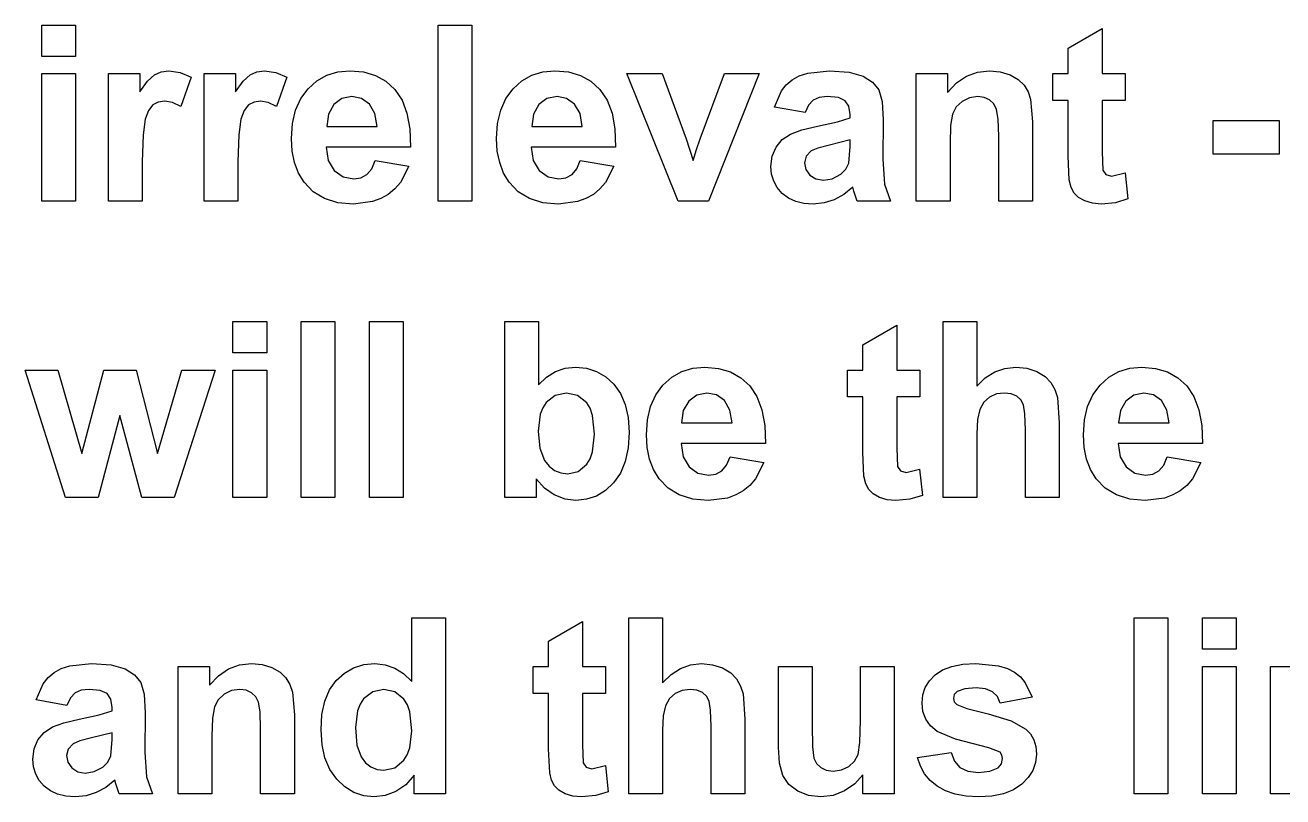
# Model space of a CAD drawing. Header units: metres. Extents: x 298 to 6408, y -126 to 1371.
# Drawn here: x 297.8 to 578.9, y 999.2 to 1171.6 of the extents above; entities that cross this region are included whole.
import ezdxf

# ---------------------------------------------------------------- set-up
doc = ezdxf.new("R2010")
doc.units = ezdxf.units.M

msp = doc.modelspace()

# ---------------------------------------------------------------- linework, layer by layer
at = {"layer": 'The 1060mm here '}
for p, q in [((301.47, 1164.66), (301.47, 1171.63)), ((301.47, 1171.63), (309.01, 1171.63)), ((309.01, 1171.63), (309.01, 1164.66)), ((390.06, 1132.3), (390.06, 1171.63)), ((390.06, 1171.63), (397.59, 1171.63)), ((397.59, 1171.63), (397.59, 1132.3)), ((530.9, 1166.46), (538.47, 1170.86)), ((538.47, 1170.86), (538.47, 1160.8)), ((309.01, 1164.66), (301.47, 1164.66)), ((530.9, 1160.8), (530.9, 1166.46)), ((326.65, 1160.53), (328.18, 1161.21)), ((328.18, 1161.21), (329.91, 1161.44)), ((329.91, 1161.44), (332.44, 1161.08)), ((332.44, 1161.08), (334.87, 1160.02)), ((348.03, 1160.53), (349.56, 1161.21)), ((349.56, 1161.21), (351.29, 1161.44)), ((351.29, 1161.44), (353.82, 1161.08)), ((353.82, 1161.08), (356.25, 1160.02)), ((365.19, 1160.44), (367.66, 1161.19)), ((367.66, 1161.19), (370.36, 1161.44)), ((370.36, 1161.44), (373.38, 1161.18)), ((373.38, 1161.18), (376.05, 1160.39)), ((411.02, 1160.44), (413.48, 1161.19)), ((413.48, 1161.19), (416.19, 1161.44)), ((416.19, 1161.44), (419.2, 1161.18)), ((419.2, 1161.18), (421.87, 1160.39)), ((472.7, 1160.94), (477.57, 1161.44)), ((477.57, 1161.44), (481.97, 1161.14)), ((481.97, 1161.14), (485.08, 1160.25)), ((508.15, 1160.23), (510.62, 1161.14)), ((510.62, 1161.14), (513.33, 1161.44)), ((513.33, 1161.44), (515.72, 1161.21)), ((515.72, 1161.21), (517.89, 1160.54)), ((301.47, 1132.3), (301.47, 1160.8)), ((301.47, 1160.8), (309.01, 1160.8)), ((309.01, 1160.8), (309.01, 1132.3)), ((316.41, 1132.3), (316.41, 1160.8)), ((316.41, 1160.8), (323.42, 1160.8)), ((323.42, 1160.8), (323.42, 1156.74)), ((323.42, 1156.74), (325.12, 1159.13)), ((325.12, 1159.13), (326.65, 1160.53)), ((334.87, 1160.02), (332.54, 1153.44)), ((337.8, 1132.3), (337.8, 1160.8)), ((337.8, 1160.8), (344.8, 1160.8)), ((344.8, 1160.8), (344.8, 1156.74)), ((344.8, 1156.74), (346.5, 1159.13)), ((346.5, 1159.13), (348.03, 1160.53)), ((356.25, 1160.02), (353.92, 1153.44)), ((361, 1157.43), (362.98, 1159.18)), ((362.98, 1159.18), (365.19, 1160.44)), ((376.05, 1160.39), (378.39, 1159.08)), ((378.39, 1159.08), (380.4, 1157.24)), ((406.82, 1157.43), (408.8, 1159.18)), ((408.8, 1159.18), (411.02, 1160.44)), ((421.87, 1160.39), (424.21, 1159.08)), ((424.21, 1159.08), (426.22, 1157.24)), ((443.71, 1132.3), (432.23, 1160.8)), ((432.23, 1160.8), (440.14, 1160.8)), ((440.14, 1160.8), (445.51, 1146.25)), ((448.65, 1146.25), (454.07, 1160.8)), ((461.82, 1160.8), (450.5, 1132.3)), ((454.07, 1160.8), (461.82, 1160.8)), ((466.8, 1156.93), (467.89, 1158.33)), ((467.89, 1158.33), (469.2, 1159.45)), ((469.2, 1159.45), (470.78, 1160.32)), ((470.78, 1160.32), (472.7, 1160.94)), ((485.08, 1160.25), (487.18, 1158.89)), ((487.18, 1158.89), (488.55, 1157.21)), ((496.94, 1132.3), (496.94, 1160.8)), ((496.94, 1160.8), (503.94, 1160.8)), ((503.94, 1160.8), (503.94, 1156.61)), ((503.94, 1156.61), (505.92, 1158.72)), ((505.92, 1158.72), (508.15, 1160.23)), ((517.89, 1160.54), (519.7, 1159.52)), ((519.7, 1159.52), (521.02, 1158.25)), ((521.02, 1158.25), (521.91, 1156.76)), ((527.44, 1154.79), (527.44, 1160.8)), ((527.44, 1160.8), (530.9, 1160.8)), ((538.47, 1160.8), (543.62, 1160.8)), ((543.62, 1160.8), (543.62, 1154.79)), ((359.38, 1155.23), (361, 1157.43)), ((370.82, 1155.67), (368.57, 1155.22)), ((372.95, 1155.25), (370.82, 1155.67)), ((380.4, 1157.24), (382, 1154.86)), ((405.2, 1155.23), (406.82, 1157.43)), ((416.64, 1155.67), (414.39, 1155.22)), ((418.77, 1155.25), (416.64, 1155.67)), ((426.22, 1157.24), (427.82, 1154.86)), ((465.23, 1153.34), (466.8, 1156.93)), ((475.24, 1155.47), (473.89, 1154.88)), ((477.03, 1155.67), (475.24, 1155.47)), ((479.53, 1155.44), (477.03, 1155.67)), ((481.08, 1154.75), (479.53, 1155.44)), ((488.55, 1157.21), (489.31, 1154.61)), ((508.84, 1155.4), (507.19, 1154.6)), ((510.7, 1155.67), (508.84, 1155.4)), ((512.12, 1155.48), (510.7, 1155.67)), ((513.32, 1154.92), (512.12, 1155.48)), ((521.91, 1156.76), (522.49, 1155.08)), ((325.33, 1152.58), (324.58, 1150.65)), ((326.31, 1153.81), (325.33, 1152.58)), ((327.53, 1154.46), (326.31, 1153.81)), ((329, 1154.68), (327.53, 1154.46)), ((330.7, 1154.37), (329, 1154.68)), ((332.54, 1153.44), (330.7, 1154.37)), ((346.71, 1152.58), (345.96, 1150.65)), ((347.7, 1153.81), (346.71, 1152.58)), ((348.92, 1154.46), (347.7, 1153.81)), ((350.38, 1154.68), (348.92, 1154.46)), ((352.08, 1154.37), (350.38, 1154.68)), ((353.92, 1153.44), (352.08, 1154.37)), ((357.53, 1149.68), (358.22, 1152.65)), ((358.22, 1152.65), (359.38, 1155.23)), ((366.74, 1153.87), (365.54, 1151.75)), ((368.57, 1155.22), (366.74, 1153.87)), ((374.74, 1153.97), (372.95, 1155.25)), ((375.96, 1151.87), (374.74, 1153.97)), ((382, 1154.86), (383.11, 1151.93)), ((403.35, 1149.68), (404.05, 1152.65)), ((404.05, 1152.65), (405.2, 1155.23)), ((412.56, 1153.87), (411.36, 1151.75)), ((414.39, 1155.22), (412.56, 1153.87)), ((420.56, 1153.97), (418.77, 1155.25)), ((421.79, 1151.87), (420.56, 1153.97)), ((427.82, 1154.86), (428.94, 1151.93)), ((472.07, 1152.1), (465.23, 1153.34)), ((472.87, 1153.79), (472.07, 1152.1)), ((473.89, 1154.88), (472.87, 1153.79)), ((481.89, 1153.51), (481.08, 1154.75)), ((482.16, 1151.65), (481.89, 1153.51)), ((489.31, 1154.61), (489.56, 1150.47)), ((505.87, 1153.35), (505.05, 1151.75)), ((507.19, 1154.6), (505.87, 1153.35)), ((514.25, 1154.02), (513.32, 1154.92)), ((514.88, 1152.81), (514.25, 1154.02)), ((515.25, 1150.64), (514.88, 1152.81)), ((522.49, 1155.08), (522.91, 1150.01)), ((530.9, 1154.79), (527.44, 1154.79)), ((530.9, 1142.36), (530.9, 1154.79)), ((543.62, 1154.79), (538.47, 1154.79)), ((538.47, 1154.79), (538.47, 1143.3)), ((324.58, 1150.65), (324.11, 1147.13)), ((345.96, 1150.65), (345.49, 1147.13)), ((365.54, 1151.75), (365.16, 1148.99)), ((376.43, 1148.99), (375.96, 1151.87)), ((383.11, 1151.93), (383.75, 1148.43)), ((411.36, 1151.75), (410.98, 1148.99)), ((422.25, 1148.99), (421.79, 1151.87)), ((428.94, 1151.93), (429.57, 1148.43)), ((474.83, 1149.04), (479.3, 1150)), ((479.3, 1150), (482.16, 1150.9)), ((482.16, 1150.9), (482.16, 1151.65)), ((489.56, 1150.47), (489.48, 1141.67)), ((505.05, 1151.75), (504.62, 1149.23)), ((515.37, 1146.84), (515.25, 1150.64)), ((522.91, 1150.01), (522.91, 1132.3)), ((563.26, 1142.79), (563.26, 1150.33)), ((563.26, 1150.33), (578.06, 1150.33)), ((578.06, 1150.33), (578.06, 1142.79)), ((324.11, 1147.13), (323.95, 1141.1)), ((345.49, 1147.13), (345.33, 1141.1)), ((357.3, 1146.34), (357.53, 1149.68)), ((365.16, 1148.99), (376.43, 1148.99)), ((383.75, 1148.43), (383.91, 1144.38)), ((403.12, 1146.34), (403.35, 1149.68)), ((410.98, 1148.99), (422.25, 1148.99)), ((429.57, 1148.43), (429.73, 1144.38)), ((466.99, 1146.06), (468.84, 1147.29)), ((468.84, 1147.29), (471.37, 1148.23)), ((471.37, 1148.23), (474.83, 1149.04)), ((504.62, 1149.23), (504.48, 1145.21)), ((357.48, 1143.5), (357.3, 1146.34)), ((383.91, 1144.38), (365.03, 1144.38)), ((365.03, 1144.38), (365.52, 1141.4)), ((403.3, 1143.5), (403.12, 1146.34)), ((429.73, 1144.38), (410.85, 1144.38)), ((410.85, 1144.38), (411.34, 1141.4)), ((445.51, 1146.25), (447.06, 1141.4)), ((447.84, 1143.84), (448.65, 1146.25)), ((464.74, 1142.37), (465.6, 1144.39)), ((465.6, 1144.39), (466.99, 1146.06)), ((474.97, 1144.17), (473.46, 1143.52)), ((477.57, 1144.83), (474.97, 1144.17)), ((482.16, 1145.99), (477.57, 1144.83)), ((481.86, 1140.81), (482.16, 1144.48)), ((482.16, 1144.48), (482.16, 1145.99)), ((504.48, 1145.21), (504.48, 1132.3)), ((515.37, 1132.3), (515.37, 1146.84)), ((358, 1140.92), (357.48, 1143.5)), ((365.52, 1141.4), (366.85, 1139.16)), ((375.23, 1139.52), (376, 1141.37)), ((376, 1141.37), (383.51, 1140.11)), ((403.83, 1140.92), (403.3, 1143.5)), ((411.34, 1141.4), (412.67, 1139.16)), ((421.06, 1139.52), (421.82, 1141.37)), ((421.82, 1141.37), (429.33, 1140.11)), ((447.06, 1141.4), (447.84, 1143.84)), ((464.45, 1140.08), (464.74, 1142.37)), ((472.36, 1142.33), (471.99, 1140.86)), ((473.46, 1143.52), (472.36, 1142.33)), ((489.48, 1141.67), (489.84, 1136.13)), ((531.14, 1137.05), (530.9, 1142.36)), ((538.47, 1143.3), (538.61, 1139.24)), ((578.06, 1142.79), (563.26, 1142.79)), ((323.95, 1141.1), (323.95, 1132.3)), ((345.33, 1141.1), (345.33, 1132.3)), ((358.88, 1138.59), (358, 1140.92)), ((360.12, 1136.52), (358.88, 1138.59)), ((366.85, 1139.16), (368.81, 1137.76)), ((374.17, 1138.26), (375.23, 1139.52)), ((383.51, 1140.11), (381.64, 1136.47)), ((404.71, 1138.59), (403.83, 1140.92)), ((405.94, 1136.52), (404.71, 1138.59)), ((412.67, 1139.16), (414.63, 1137.76)), ((420, 1138.26), (421.06, 1139.52)), ((429.33, 1140.11), (427.46, 1136.47)), ((464.61, 1138.34), (464.45, 1140.08)), ((471.99, 1140.86), (472.28, 1139.39)), ((472.28, 1139.39), (473.17, 1138.13)), ((480.06, 1138.31), (481.2, 1139.45)), ((481.2, 1139.45), (481.86, 1140.81)), ((538.61, 1139.24), (539.28, 1138.29)), ((540.56, 1137.91), (543.59, 1138.64)), ((543.59, 1138.64), (544.23, 1132.79)), ((362.14, 1134.39), (360.12, 1136.52)), ((368.81, 1137.76), (371.2, 1137.29)), ((371.2, 1137.29), (372.83, 1137.54)), ((372.83, 1137.54), (374.17, 1138.26)), ((381.64, 1136.47), (380.39, 1135.02)), ((407.96, 1134.39), (405.94, 1136.52)), ((414.63, 1137.76), (417.02, 1137.29)), ((417.02, 1137.29), (418.65, 1137.54)), ((418.65, 1137.54), (420, 1138.26)), ((427.46, 1136.47), (426.22, 1135.02)), ((465.08, 1136.75), (464.61, 1138.34)), ((465.88, 1135.32), (465.08, 1136.75)), ((473.17, 1138.13), (474.51, 1137.26)), ((474.51, 1137.26), (476.17, 1136.97)), ((476.17, 1136.97), (478.16, 1137.31)), ((478.16, 1137.31), (480.06, 1138.31)), ((489.84, 1136.13), (491.2, 1132.3)), ((531.55, 1135.39), (531.14, 1137.05)), ((539.28, 1138.29), (540.56, 1137.91)), ((364.65, 1132.87), (362.14, 1134.39)), ((367.64, 1131.96), (364.65, 1132.87)), ((377.28, 1132.88), (375.42, 1132.2)), ((378.94, 1133.82), (377.28, 1132.88)), ((380.39, 1135.02), (378.94, 1133.82)), ((410.47, 1132.87), (407.96, 1134.39)), ((413.46, 1131.96), (410.47, 1132.87)), ((423.1, 1132.88), (421.24, 1132.2)), ((424.76, 1133.82), (423.1, 1132.88)), ((426.22, 1135.02), (424.76, 1133.82)), ((466.98, 1134.05), (465.88, 1135.32)), ((468.37, 1133), (466.98, 1134.05)), ((469.99, 1132.26), (468.37, 1133)), ((480.75, 1133.77), (478.61, 1132.6)), ((482.75, 1135.42), (480.75, 1133.77)), ((483.01, 1134.53), (482.75, 1135.42)), ((483.74, 1132.3), (483.01, 1134.53)), ((532.2, 1134.12), (531.55, 1135.39)), ((533.18, 1133.13), (532.2, 1134.12)), ((534.6, 1132.34), (533.18, 1133.13)), ((309.01, 1132.3), (301.47, 1132.3)), ((323.95, 1132.3), (316.41, 1132.3)), ((345.33, 1132.3), (337.8, 1132.3)), ((371.12, 1131.66), (367.64, 1131.96)), ((375.42, 1132.2), (371.12, 1131.66)), ((397.59, 1132.3), (390.06, 1132.3)), ((416.94, 1131.66), (413.46, 1131.96)), ((421.24, 1132.2), (416.94, 1131.66)), ((450.5, 1132.3), (443.71, 1132.3)), ((471.84, 1131.81), (469.99, 1132.26)), ((473.92, 1131.66), (471.84, 1131.81)), ((476.34, 1131.9), (473.92, 1131.66)), ((478.61, 1132.6), (476.34, 1131.9)), ((491.2, 1132.3), (483.74, 1132.3)), ((504.48, 1132.3), (496.94, 1132.3)), ((522.91, 1132.3), (515.37, 1132.3)), ((536.34, 1131.83), (534.6, 1132.34)), ((538.28, 1131.66), (536.34, 1131.83)), ((541.43, 1131.94), (538.28, 1131.66)), ((544.23, 1132.79), (541.43, 1131.94)), ((344.21, 1098.42), (344.21, 1105.4)), ((344.21, 1105.4), (351.75, 1105.4)), ((351.75, 1105.4), (351.75, 1098.42)), ((359.47, 1066.07), (359.47, 1105.4)), ((359.47, 1105.4), (367.01, 1105.4)), ((367.01, 1105.4), (367.01, 1066.07)), ((374.74, 1066.07), (374.74, 1105.4)), ((374.74, 1105.4), (382.28, 1105.4)), ((382.28, 1105.4), (382.28, 1066.07)), ((404.95, 1066.07), (404.95, 1105.4)), ((404.95, 1105.4), (412.48, 1105.4)), ((412.48, 1105.4), (412.48, 1091.23)), ((502.92, 1066.07), (502.92, 1105.4)), ((502.92, 1105.4), (510.46, 1105.4)), ((510.46, 1105.4), (510.46, 1090.94)), ((485, 1100.22), (492.56, 1104.62)), ((492.56, 1104.62), (492.56, 1094.56)), ((485, 1094.56), (485, 1100.22)), ((351.75, 1098.42), (344.21, 1098.42)), ((306.78, 1066.07), (297.77, 1094.56)), ((297.77, 1094.56), (305.09, 1094.56)), ((305.09, 1094.56), (310.43, 1075.89)), ((310.43, 1075.89), (315.34, 1094.56)), ((315.34, 1094.56), (322.61, 1094.56)), ((322.61, 1094.56), (327.36, 1075.89)), ((327.36, 1075.89), (332.81, 1094.56)), ((340.24, 1094.56), (331.09, 1066.07)), ((332.81, 1094.56), (340.24, 1094.56)), ((344.21, 1066.07), (344.21, 1094.56)), ((344.21, 1094.56), (351.75, 1094.56)), ((351.75, 1094.56), (351.75, 1066.07)), ((414.31, 1092.97), (416.29, 1094.21)), ((416.29, 1094.21), (418.44, 1094.95)), ((418.44, 1094.95), (420.75, 1095.2)), ((420.75, 1095.2), (423.24, 1094.97)), ((423.24, 1094.97), (425.5, 1094.26)), ((425.5, 1094.26), (427.54, 1093.08)), ((442.3, 1092.95), (444.52, 1094.2)), ((444.52, 1094.2), (446.99, 1094.95)), ((446.99, 1094.95), (449.69, 1095.2)), ((449.69, 1095.2), (452.71, 1094.94)), ((452.71, 1094.94), (455.38, 1094.15)), ((455.38, 1094.15), (457.72, 1092.84)), ((481.54, 1088.55), (481.54, 1094.56)), ((481.54, 1094.56), (485, 1094.56)), ((492.56, 1094.56), (497.72, 1094.56)), ((497.72, 1094.56), (497.72, 1088.55)), ((512.37, 1092.8), (514.46, 1094.14)), ((514.46, 1094.14), (516.73, 1094.93)), ((516.73, 1094.93), (519.18, 1095.2)), ((519.18, 1095.2), (521.65, 1094.96)), ((521.65, 1094.96), (523.87, 1094.24)), ((523.87, 1094.24), (525.71, 1093.14)), ((539.98, 1092.95), (542.2, 1094.2)), ((542.2, 1094.2), (544.67, 1094.95)), ((544.67, 1094.95), (547.37, 1095.2)), ((547.37, 1095.2), (550.38, 1094.94)), ((550.38, 1094.94), (553.06, 1094.15)), ((553.06, 1094.15), (555.4, 1092.84)), ((412.48, 1091.23), (414.31, 1092.97)), ((427.54, 1093.08), (429.36, 1091.43)), ((429.36, 1091.43), (430.85, 1089.34)), ((438.71, 1088.99), (440.33, 1091.19)), ((440.33, 1091.19), (442.3, 1092.95)), ((457.72, 1092.84), (459.73, 1091)), ((459.73, 1091), (461.33, 1088.62)), ((510.46, 1090.94), (512.37, 1092.8)), ((525.71, 1093.14), (527.02, 1091.77)), ((527.02, 1091.77), (527.92, 1090.18)), ((536.39, 1088.99), (538.01, 1091.19)), ((538.01, 1091.19), (539.98, 1092.95)), ((555.4, 1092.84), (557.41, 1091)), ((557.41, 1091), (559, 1088.62)), ((416.25, 1088.91), (414.23, 1087.33)), ((418.73, 1089.43), (416.25, 1088.91)), ((421.25, 1088.89), (418.73, 1089.43)), ((423.27, 1087.27), (421.25, 1088.89)), ((430.85, 1089.34), (431.91, 1086.84)), ((437.55, 1086.41), (438.71, 1088.99)), ((447.9, 1088.98), (446.07, 1087.64)), ((450.15, 1089.43), (447.9, 1088.98)), ((452.28, 1089.01), (450.15, 1089.43)), ((454.07, 1087.73), (452.28, 1089.01)), ((461.33, 1088.62), (462.44, 1085.69)), ((485, 1088.55), (481.54, 1088.55)), ((485, 1076.13), (485, 1088.55)), ((497.72, 1088.55), (492.56, 1088.55)), ((492.56, 1088.55), (492.56, 1077.07)), ((513.3, 1088.52), (512.02, 1087.38)), ((514.88, 1089.21), (513.3, 1088.52)), ((516.66, 1089.43), (514.88, 1089.21)), ((518.15, 1089.26), (516.66, 1089.43)), ((519.38, 1088.72), (518.15, 1089.26)), ((520.3, 1087.89), (519.38, 1088.72)), ((520.89, 1086.8), (520.3, 1087.89)), ((527.92, 1090.18), (528.47, 1088.44)), ((528.47, 1088.44), (528.86, 1082.78)), ((535.23, 1086.41), (536.39, 1088.99)), ((545.58, 1088.98), (543.75, 1087.64)), ((547.83, 1089.43), (545.58, 1088.98)), ((549.96, 1089.01), (547.83, 1089.43)), ((551.75, 1087.73), (549.96, 1089.01)), ((559, 1088.62), (560.12, 1085.69)), ((413.44, 1086.14), (412.88, 1084.68)), ((414.23, 1087.33), (413.44, 1086.14)), ((424.04, 1086.02), (423.27, 1087.27)), ((424.6, 1084.43), (424.04, 1086.02)), ((431.91, 1086.84), (432.55, 1083.93)), ((436.86, 1083.45), (437.55, 1086.41)), ((444.87, 1085.52), (444.49, 1082.75)), ((446.07, 1087.64), (444.87, 1085.52)), ((455.29, 1085.63), (454.07, 1087.73)), ((455.76, 1082.75), (455.29, 1085.63)), ((462.44, 1085.69), (463.08, 1082.19)), ((511.14, 1085.77), (510.63, 1083.49)), ((512.02, 1087.38), (511.14, 1085.77)), ((521.22, 1084.78), (520.89, 1086.8)), ((534.54, 1083.45), (535.23, 1086.41)), ((542.55, 1085.52), (542.17, 1082.75)), ((543.75, 1087.64), (542.55, 1085.52)), ((552.97, 1085.63), (551.75, 1087.73)), ((553.44, 1082.75), (552.97, 1085.63)), ((560.12, 1085.69), (560.76, 1082.19)), ((318.94, 1084.39), (314.11, 1066.07)), ((323.85, 1066.07), (318.94, 1084.39)), ((412.88, 1084.68), (412.43, 1080.93)), ((425.04, 1080.23), (424.6, 1084.43)), ((432.55, 1083.93), (432.77, 1080.61)), ((436.63, 1080.1), (436.86, 1083.45)), ((444.49, 1082.75), (455.76, 1082.75)), ((510.63, 1083.49), (510.46, 1080.34)), ((521.32, 1081.12), (521.22, 1084.78)), ((528.86, 1082.78), (528.86, 1066.07)), ((534.31, 1080.1), (534.54, 1083.45)), ((542.17, 1082.75), (553.44, 1082.75)), ((412.43, 1080.93), (412.78, 1077.08)), ((424.6, 1076.26), (425.04, 1080.23)), ((432.77, 1080.61), (432.55, 1077.17)), ((436.8, 1077.26), (436.63, 1080.1)), ((463.08, 1082.19), (463.24, 1078.14)), ((510.46, 1080.34), (510.46, 1066.07)), ((521.32, 1066.07), (521.32, 1081.12)), ((534.48, 1077.26), (534.31, 1080.1)), ((560.76, 1082.19), (560.92, 1078.14)), ((412.78, 1077.08), (413.83, 1074.38)), ((432.55, 1077.17), (431.9, 1074.15)), ((437.33, 1074.68), (436.8, 1077.26)), ((463.24, 1078.14), (444.36, 1078.14)), ((444.36, 1078.14), (444.85, 1075.16)), ((492.56, 1077.07), (492.71, 1073)), ((535.01, 1074.68), (534.48, 1077.26)), ((560.92, 1078.14), (542.03, 1078.14)), ((542.03, 1078.14), (542.53, 1075.16)), ((413.83, 1074.38), (414.88, 1073.07)), ((423.28, 1073.51), (424.05, 1074.73)), ((424.05, 1074.73), (424.6, 1076.26)), ((431.9, 1074.15), (430.81, 1071.55)), ((438.21, 1072.35), (437.33, 1074.68)), ((444.85, 1075.16), (446.18, 1072.92)), ((454.56, 1073.28), (455.33, 1075.13)), ((455.33, 1075.13), (462.84, 1073.87)), ((462.84, 1073.87), (460.97, 1070.24)), ((485.24, 1070.82), (485, 1076.13)), ((535.89, 1072.35), (535.01, 1074.68)), ((542.53, 1075.16), (543.86, 1072.92)), ((552.24, 1073.28), (553.01, 1075.13)), ((553.01, 1075.13), (560.52, 1073.87)), ((560.52, 1073.87), (558.65, 1070.24)), ((414.88, 1073.07), (416.11, 1072.13)), ((416.11, 1072.13), (417.49, 1071.57)), ((417.49, 1071.57), (419.03, 1071.38)), ((419.03, 1071.38), (421.34, 1071.91)), ((421.34, 1071.91), (423.28, 1073.51)), ((430.81, 1071.55), (429.29, 1069.37)), ((439.45, 1070.28), (438.21, 1072.35)), ((446.18, 1072.92), (448.14, 1071.52)), ((448.14, 1071.52), (450.53, 1071.06)), ((450.53, 1071.06), (452.16, 1071.3)), ((452.16, 1071.3), (453.5, 1072.02)), ((453.5, 1072.02), (454.56, 1073.28)), ((492.71, 1073), (493.38, 1072.05)), ((493.38, 1072.05), (494.66, 1071.67)), ((494.66, 1071.67), (497.69, 1072.4)), ((497.69, 1072.4), (498.33, 1066.55)), ((537.13, 1070.28), (535.89, 1072.35)), ((543.86, 1072.92), (545.82, 1071.52)), ((545.82, 1071.52), (548.2, 1071.06)), ((548.2, 1071.06), (549.83, 1071.3)), ((549.83, 1071.3), (551.18, 1072.02)), ((551.18, 1072.02), (552.24, 1073.28)), ((413.83, 1068.16), (411.95, 1070.25)), ((411.95, 1070.25), (411.95, 1066.07)), ((429.29, 1069.37), (427.46, 1067.64)), ((441.47, 1068.15), (439.45, 1070.28)), ((459.72, 1068.79), (458.27, 1067.58)), ((460.97, 1070.24), (459.72, 1068.79)), ((485.65, 1069.16), (485.24, 1070.82)), ((486.3, 1067.88), (485.65, 1069.16)), ((539.15, 1068.15), (537.13, 1070.28)), ((557.4, 1068.79), (555.94, 1067.58)), ((558.65, 1070.24), (557.4, 1068.79)), ((314.11, 1066.07), (306.78, 1066.07)), ((331.09, 1066.07), (323.85, 1066.07)), ((351.75, 1066.07), (344.21, 1066.07)), ((367.01, 1066.07), (359.47, 1066.07)), ((382.28, 1066.07), (374.74, 1066.07)), ((411.95, 1066.07), (404.95, 1066.07)), ((416.04, 1066.64), (413.83, 1068.16)), ((418.43, 1065.73), (416.04, 1066.64)), ((420.85, 1065.42), (418.43, 1065.73)), ((423.24, 1065.67), (420.85, 1065.42)), ((425.44, 1066.41), (423.24, 1065.67)), ((427.46, 1067.64), (425.44, 1066.41)), ((443.98, 1066.64), (441.47, 1068.15)), ((446.97, 1065.73), (443.98, 1066.64)), ((450.44, 1065.42), (446.97, 1065.73)), ((454.75, 1065.96), (450.44, 1065.42)), ((456.6, 1066.64), (454.75, 1065.96)), ((458.27, 1067.58), (456.6, 1066.64)), ((487.28, 1066.89), (486.3, 1067.88)), ((488.7, 1066.11), (487.28, 1066.89)), ((490.44, 1065.59), (488.7, 1066.11)), ((492.38, 1065.42), (490.44, 1065.59)), ((495.53, 1065.7), (492.38, 1065.42)), ((498.33, 1066.55), (495.53, 1065.7)), ((510.46, 1066.07), (502.92, 1066.07)), ((528.86, 1066.07), (521.32, 1066.07)), ((541.66, 1066.64), (539.15, 1068.15)), ((544.65, 1065.73), (541.66, 1066.64)), ((548.12, 1065.42), (544.65, 1065.73)), ((552.43, 1065.96), (548.12, 1065.42)), ((554.28, 1066.64), (552.43, 1065.96)), ((555.94, 1067.58), (554.28, 1066.64)), ((384.18, 1024.99), (384.18, 1039.16)), ((384.18, 1039.16), (391.72, 1039.16)), ((391.72, 1039.16), (391.72, 999.83)), ((414.76, 1033.98), (422.33, 1038.38)), ((422.33, 1038.38), (422.33, 1028.32)), ((432.69, 999.83), (432.69, 1039.16)), ((432.69, 1039.16), (440.22, 1039.16)), ((440.22, 1039.16), (440.22, 1024.7)), ((545.66, 999.83), (545.66, 1039.16)), ((545.66, 1039.16), (553.19, 1039.16)), ((553.19, 1039.16), (553.19, 999.83)), ((560.92, 1032.18), (560.92, 1039.16)), ((560.92, 1039.16), (568.46, 1039.16)), ((568.46, 1039.16), (568.46, 1032.18)), ((414.76, 1028.32), (414.76, 1033.98)), ((568.46, 1032.18), (560.92, 1032.18)), ((307.74, 1028.47), (312.6, 1028.96)), ((312.6, 1028.96), (317, 1028.67)), ((345.66, 1028.66), (348.37, 1028.96)), ((348.37, 1028.96), (350.75, 1028.74)), ((373.43, 1028.73), (375.92, 1028.96)), ((375.92, 1028.96), (378.22, 1028.72)), ((446.5, 1028.7), (448.94, 1028.96)), ((448.94, 1028.96), (451.42, 1028.72)), ((507.35, 1028.81), (510.22, 1028.96)), ((510.22, 1028.96), (515.31, 1028.49)), ((302.93, 1025.85), (304.23, 1026.98)), ((304.23, 1026.98), (305.81, 1027.85)), ((305.81, 1027.85), (307.74, 1028.47)), ((317, 1028.67), (320.12, 1027.77)), ((320.12, 1027.77), (322.22, 1026.42)), ((322.22, 1026.42), (323.59, 1024.74)), ((331.97, 999.83), (331.97, 1028.32)), ((331.97, 1028.32), (338.98, 1028.32)), ((338.98, 1028.32), (338.98, 1024.14)), ((338.98, 1024.14), (340.96, 1026.25)), ((340.96, 1026.25), (343.19, 1027.76)), ((343.19, 1027.76), (345.66, 1028.66)), ((350.75, 1028.74), (352.93, 1028.07)), ((352.93, 1028.07), (354.74, 1027.04)), ((354.74, 1027.04), (356.05, 1025.77)), ((367.31, 1025.19), (369.12, 1026.84)), ((369.12, 1026.84), (371.16, 1028.02)), ((371.16, 1028.02), (373.43, 1028.73)), ((378.22, 1028.72), (380.37, 1027.97)), ((380.37, 1027.97), (382.36, 1026.73)), ((382.36, 1026.73), (384.18, 1024.99)), ((411.3, 1022.31), (411.3, 1028.32)), ((411.3, 1028.32), (414.76, 1028.32)), ((422.33, 1028.32), (427.48, 1028.32)), ((427.48, 1028.32), (427.48, 1022.31)), ((440.22, 1024.7), (442.14, 1026.56)), ((442.14, 1026.56), (444.23, 1027.9)), ((444.23, 1027.9), (446.5, 1028.7)), ((451.42, 1028.72), (453.64, 1028)), ((453.64, 1028), (455.47, 1026.9)), ((455.47, 1026.9), (456.79, 1025.53)), ((466.11, 1010.29), (466.11, 1028.32)), ((466.11, 1028.32), (473.65, 1028.32)), ((473.65, 1028.32), (473.65, 1015.23)), ((484.49, 1016.3), (484.49, 1028.32)), ((484.49, 1028.32), (492.03, 1028.32)), ((492.03, 1028.32), (492.03, 999.83)), ((499.87, 1025.11), (501.15, 1026.44)), ((501.15, 1026.44), (502.81, 1027.55)), ((502.81, 1027.55), (504.88, 1028.33)), ((504.88, 1028.33), (507.35, 1028.81)), ((515.31, 1028.49), (517.3, 1027.89)), ((517.3, 1027.89), (518.91, 1027.06)), ((518.91, 1027.06), (520.22, 1025.99)), ((560.92, 999.83), (560.92, 1028.32)), ((560.92, 1028.32), (568.46, 1028.32)), ((568.46, 1028.32), (568.46, 999.83)), ((576.13, 999.83), (576.13, 1028.32)), ((576.13, 1028.32), (583.13, 1028.32)), ((300.26, 1020.86), (301.83, 1024.46)), ((301.83, 1024.46), (302.93, 1025.85)), ((323.59, 1024.74), (324.34, 1022.13)), ((356.05, 1025.77), (356.95, 1024.28)), ((356.95, 1024.28), (357.53, 1022.61)), ((365.82, 1023.09), (367.31, 1025.19)), ((456.79, 1025.53), (457.68, 1023.95)), ((457.68, 1023.95), (458.24, 1022.2)), ((498.41, 1022), (498.96, 1023.63)), ((498.96, 1023.63), (499.87, 1025.11)), ((507.8, 1023.34), (506.09, 1022.71)), ((510.35, 1023.54), (507.8, 1023.34)), ((512.44, 1023.32), (510.35, 1023.54)), ((513.99, 1022.66), (512.44, 1023.32)), ((520.22, 1025.99), (521.31, 1024.7)), ((521.31, 1024.7), (522.83, 1021.43)), ((307.1, 1019.63), (300.26, 1020.86)), ((307.91, 1021.31), (307.1, 1019.63)), ((308.93, 1022.4), (307.91, 1021.31)), ((310.28, 1023), (308.93, 1022.4)), ((312.07, 1023.2), (310.28, 1023)), ((314.57, 1022.96), (312.07, 1023.2)), ((316.12, 1022.27), (314.57, 1022.96)), ((316.92, 1021.03), (316.12, 1022.27)), ((317.19, 1019.17), (316.92, 1021.03)), ((324.34, 1022.13), (324.6, 1017.99)), ((340.91, 1020.88), (340.09, 1019.28)), ((342.22, 1022.12), (340.91, 1020.88)), ((343.88, 1022.93), (342.22, 1022.12)), ((345.74, 1023.2), (343.88, 1022.93)), ((347.16, 1023.01), (345.74, 1023.2)), ((348.35, 1022.45), (347.16, 1023.01)), ((349.29, 1021.54), (348.35, 1022.45)), ((349.92, 1020.34), (349.29, 1021.54)), ((357.53, 1022.61), (357.94, 1017.54)), ((364.11, 1017.59), (364.75, 1020.56)), ((364.75, 1020.56), (365.82, 1023.09)), ((373.41, 1021.06), (372.62, 1019.87)), ((375.44, 1022.66), (373.41, 1021.06)), ((377.9, 1023.2), (375.44, 1022.66)), ((380.42, 1022.66), (377.9, 1023.2)), ((382.44, 1021.04), (380.42, 1022.66)), ((383.21, 1019.78), (382.44, 1021.04)), ((414.76, 1022.31), (411.3, 1022.31)), ((414.76, 1009.89), (414.76, 1022.31)), ((427.48, 1022.31), (422.33, 1022.31)), ((422.33, 1022.31), (422.33, 1010.83)), ((441.79, 1021.14), (440.91, 1019.53)), ((443.07, 1022.28), (441.79, 1021.14)), ((444.64, 1022.97), (443.07, 1022.28)), ((446.42, 1023.2), (444.64, 1022.97)), ((447.92, 1023.02), (446.42, 1023.2)), ((449.14, 1022.49), (447.92, 1023.02)), ((450.07, 1021.65), (449.14, 1022.49)), ((450.66, 1020.57), (450.07, 1021.65)), ((450.98, 1018.54), (450.66, 1020.57)), ((458.24, 1022.2), (458.63, 1016.54)), ((498.22, 1020.22), (498.41, 1022)), ((505.44, 1022.04), (505.23, 1021.18)), ((505.23, 1021.18), (505.41, 1020.44)), ((505.41, 1020.44), (505.98, 1019.82)), ((506.09, 1022.71), (505.44, 1022.04)), ((515.06, 1021.58), (513.99, 1022.66)), ((515.72, 1020.11), (515.06, 1021.58)), ((522.83, 1021.43), (515.72, 1020.11)), ((314.34, 1017.53), (317.19, 1018.42)), ((317.19, 1018.42), (317.19, 1019.17)), ((324.6, 1017.99), (324.52, 1009.19)), ((340.09, 1019.28), (339.66, 1016.76)), ((350.28, 1018.17), (349.92, 1020.34)), ((350.4, 1014.37), (350.28, 1018.17)), ((363.9, 1014.18), (364.11, 1017.59)), ((372.05, 1018.4), (371.6, 1014.69)), ((372.62, 1019.87), (372.05, 1018.4)), ((383.76, 1018.19), (383.21, 1019.78)), ((384.21, 1013.97), (383.76, 1018.19)), ((440.91, 1019.53), (440.39, 1017.26)), ((451.09, 1014.88), (450.98, 1018.54)), ((498.44, 1018.28), (498.22, 1020.22)), ((499.07, 1016.56), (498.44, 1018.28)), ((505.98, 1019.82), (508.25, 1018.91)), ((508.25, 1018.91), (513.02, 1017.7)), ((513.02, 1017.7), (518.13, 1016.17)), ((302.02, 1013.59), (303.87, 1014.81)), ((303.87, 1014.81), (306.41, 1015.75)), ((306.41, 1015.75), (309.87, 1016.57)), ((309.87, 1016.57), (314.34, 1017.53)), ((339.66, 1016.76), (339.51, 1012.73)), ((357.94, 1017.54), (357.94, 999.83)), ((440.39, 1017.26), (440.22, 1014.1)), ((451.09, 999.83), (451.09, 1014.88)), ((458.63, 1016.54), (458.63, 999.83)), ((473.65, 1015.23), (473.75, 1010.38)), ((484.35, 1011.32), (484.49, 1016.3)), ((500.13, 1015.07), (499.07, 1016.56)), ((501.61, 1013.81), (500.13, 1015.07)), ((518.13, 1016.17), (521.43, 1014.34)), ((300.64, 1011.92), (302.02, 1013.59)), ((312.6, 1012.36), (310.01, 1011.69)), ((317.19, 1013.51), (312.6, 1012.36)), ((316.9, 1008.33), (317.19, 1012.01)), ((317.19, 1012.01), (317.19, 1013.51)), ((339.51, 1012.73), (339.51, 999.83)), ((350.4, 999.83), (350.4, 1014.37)), ((364.12, 1010.84), (363.9, 1014.18)), ((371.6, 1014.69), (371.91, 1010.76)), ((383.75, 1010.11), (384.21, 1013.97)), ((440.22, 1014.1), (440.22, 999.83)), ((505.72, 1012.06), (501.61, 1013.81)), ((513.17, 1010.13), (505.72, 1012.06)), ((521.43, 1014.34), (522.46, 1013.24)), ((522.46, 1013.24), (523.2, 1011.94)), ((299.49, 1007.61), (299.77, 1009.89)), ((299.77, 1009.89), (300.64, 1011.92)), ((307.39, 1009.86), (307.02, 1008.39)), ((308.5, 1011.04), (307.39, 1009.86)), ((310.01, 1011.69), (308.5, 1011.04)), ((324.52, 1009.19), (324.88, 1003.65)), ((364.77, 1007.88), (364.12, 1010.84)), ((371.91, 1010.76), (372.86, 1008.09)), ((383.18, 1008.6), (383.75, 1010.11)), ((415.01, 1004.58), (414.76, 1009.89)), ((422.33, 1010.83), (422.48, 1006.76)), ((466.37, 1006.7), (466.11, 1010.29)), ((473.75, 1010.38), (474.07, 1007.86)), ((483.93, 1008.62), (484.35, 1011.32)), ((515.69, 1009.14), (513.17, 1010.13)), ((523.2, 1011.94), (523.64, 1010.43)), ((523.64, 1010.43), (523.79, 1008.74)), ((299.64, 1005.86), (299.49, 1007.61)), ((307.02, 1008.39), (307.32, 1006.91)), ((307.32, 1006.91), (308.2, 1005.65)), ((315.1, 1005.84), (316.23, 1006.97)), ((316.23, 1006.97), (316.9, 1008.33)), ((365.87, 1005.32), (364.77, 1007.88)), ((372.86, 1008.09), (373.86, 1006.8)), ((373.86, 1006.8), (375.05, 1005.88)), ((380.36, 1005.69), (382.38, 1007.35)), ((382.38, 1007.35), (383.18, 1008.6)), ((422.48, 1006.76), (423.15, 1005.81)), ((467.13, 1003.99), (466.37, 1006.7)), ((474.07, 1007.86), (474.65, 1006.65)), ((474.65, 1006.65), (475.58, 1005.72)), ((481.83, 1005.99), (483.12, 1007.17)), ((483.12, 1007.17), (483.93, 1008.62)), ((497.18, 1007.96), (504.74, 1009.11)), ((497.85, 1006.04), (497.18, 1007.96)), ((504.74, 1009.11), (505.48, 1007.18)), ((505.48, 1007.18), (506.7, 1005.77)), ((515.23, 1005.7), (515.98, 1006.58)), ((516.09, 1008.5), (515.69, 1009.14)), ((515.98, 1006.58), (516.23, 1007.72)), ((516.23, 1007.72), (516.09, 1008.5)), ((523.59, 1006.85), (522.97, 1005.09)), ((523.79, 1008.74), (523.59, 1006.85)), ((300.12, 1004.28), (299.64, 1005.86)), ((300.91, 1002.85), (300.12, 1004.28)), ((308.2, 1005.65), (309.55, 1004.79)), ((309.55, 1004.79), (311.21, 1004.5)), ((311.21, 1004.5), (313.2, 1004.83)), ((313.2, 1004.83), (315.1, 1005.84)), ((324.88, 1003.65), (326.23, 999.83)), ((367.4, 1003.14), (365.87, 1005.32)), ((375.05, 1005.88), (376.41, 1005.33)), ((376.41, 1005.33), (377.96, 1005.14)), ((377.96, 1005.14), (380.36, 1005.69)), ((384.72, 1004.01), (382.82, 1001.88)), ((384.72, 999.83), (384.72, 1004.01)), ((415.42, 1002.92), (415.01, 1004.58)), ((423.15, 1005.81), (424.42, 1005.44)), ((424.42, 1005.44), (427.45, 1006.16)), ((427.45, 1006.16), (428.1, 1000.31)), ((468.47, 1001.96), (467.13, 1003.99)), ((475.58, 1005.72), (476.83, 1005.12)), ((476.83, 1005.12), (478.37, 1004.93)), ((478.37, 1004.93), (480.2, 1005.19)), ((480.2, 1005.19), (481.83, 1005.99)), ((485.03, 1004.09), (483.22, 1002.06)), ((485.03, 999.83), (485.03, 1004.09)), ((498.81, 1004.33), (497.85, 1006.04)), ((500.07, 1002.83), (498.81, 1004.33)), ((506.7, 1005.77), (508.47, 1004.92)), ((508.47, 1004.92), (510.83, 1004.63)), ((510.83, 1004.63), (513.4, 1004.9)), ((513.4, 1004.9), (515.23, 1005.7)), ((522.97, 1005.09), (521.95, 1003.48)), ((302.02, 1001.57), (300.91, 1002.85)), ((303.41, 1000.53), (302.02, 1001.57)), ((315.78, 1001.3), (313.65, 1000.12)), ((317.78, 1002.94), (315.78, 1001.3)), ((318.05, 1002.06), (317.78, 1002.94)), ((318.77, 999.83), (318.05, 1002.06)), ((369.24, 1001.41), (367.4, 1003.14)), ((371.25, 1000.17), (369.24, 1001.41)), ((382.82, 1001.88), (380.6, 1000.38)), ((416.07, 1001.64), (415.42, 1002.92)), ((417.05, 1000.65), (416.07, 1001.64)), ((470.43, 1000.45), (468.47, 1001.96)), ((483.22, 1002.06), (480.93, 1000.5)), ((501.62, 1001.55), (500.07, 1002.83)), ((503.47, 1000.51), (501.62, 1001.55)), ((518.69, 1000.77), (516.46, 999.89)), ((520.52, 1002), (518.69, 1000.77)), ((521.95, 1003.48), (520.52, 1002)), ((305.02, 999.78), (303.41, 1000.53)), ((306.87, 999.33), (305.02, 999.78)), ((308.96, 999.19), (306.87, 999.33)), ((311.38, 999.42), (308.96, 999.19)), ((313.65, 1000.12), (311.38, 999.42)), ((326.23, 999.83), (318.77, 999.83)), ((339.51, 999.83), (331.97, 999.83)), ((357.94, 999.83), (350.4, 999.83)), ((373.44, 999.43), (371.25, 1000.17)), ((375.81, 999.19), (373.44, 999.43)), ((378.21, 999.48), (375.81, 999.19)), ((380.6, 1000.38), (378.21, 999.48)), ((391.72, 999.83), (384.72, 999.83)), ((418.47, 999.87), (417.05, 1000.65)), ((420.2, 999.36), (418.47, 999.87)), ((422.14, 999.19), (420.2, 999.36)), ((425.29, 999.47), (422.14, 999.19)), ((428.1, 1000.31), (425.29, 999.47)), ((440.22, 999.83), (432.69, 999.83)), ((458.63, 999.83), (451.09, 999.83)), ((472.86, 999.5), (470.43, 1000.45)), ((475.58, 999.19), (472.86, 999.5)), ((478.33, 999.51), (475.58, 999.19)), ((480.93, 1000.5), (478.33, 999.51)), ((492.03, 999.83), (485.03, 999.83)), ((505.62, 999.78), (503.47, 1000.51)), ((508.07, 999.33), (505.62, 999.78)), ((510.83, 999.19), (508.07, 999.33)), ((513.84, 999.36), (510.83, 999.19)), ((516.46, 999.89), (513.84, 999.36)), ((553.19, 999.83), (545.66, 999.83)), ((568.46, 999.83), (560.92, 999.83)), ((583.67, 999.83), (576.13, 999.83))]:
    msp.add_line(p, q, dxfattribs=at)

doc.saveas('drawing.dxf')
